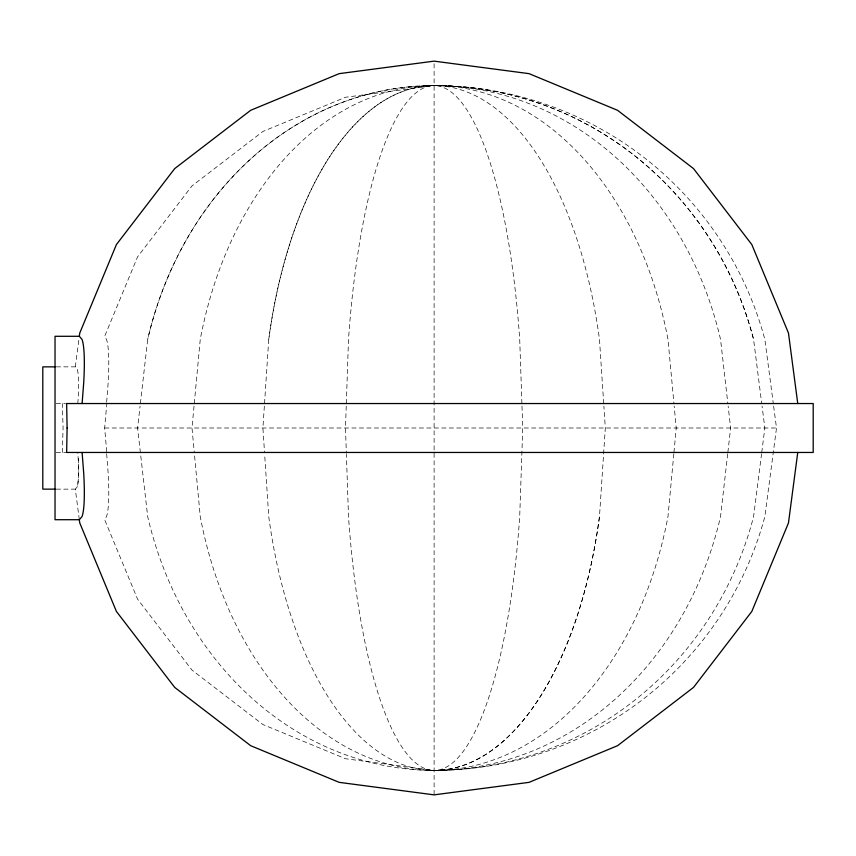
<?xml version="1.0" encoding="UTF-8"?>
<svg xmlns="http://www.w3.org/2000/svg" width="856" height="856" viewBox="0 0 856 856"><rect width="100%" height="100%" fill="white"/><g stroke="black" fill="none" stroke-linecap="round" stroke-linejoin="round"><path stroke-width="0.64" stroke-dasharray="4.28 3.21" d="M346.241 406.119L345.492 428L346.327 452.46M346.327 403.54L348.51 339.383A342.4 88.617 90 0 1 434.11 85.6A342.4 342.4 0 0 1 764.847 339.383L773.3 403.54M62.338 452.46L63.077 428L62.338 403.54M264.354 406.119L262.91 428L264.525 452.46M264.525 403.54L268.752 339.383A342.4 171.2 90 0 1 434.11 85.6A342.4 330.737 -90 0 1 753.58 339.383L761.733 403.54M106.658 453.787L108.209 473.86A90.372 11.695 82.5 0 1 106.497 516.575L104.667 519.71L137.591 599.2L192.001 670.109L262.91 724.529L345.492 758.737L434.11 770.4A342.4 171.2 -90 0 0 599.478 516.617L605.31 428L603.876 406.119M77.778 403.54L78.249 397.43A60.252 7.8 -82.5 0 0 77.115 368.947L75.307 366.86L79.159 337.564M106.658 402.213L108.209 382.14A90.372 11.695 -82.5 0 0 106.497 339.425L104.667 336.29L137.591 256.8L192.001 185.891L262.91 131.471L345.492 97.263L434.11 85.6A342.4 330.737 90 0 1 753.58 339.383M106.722 451.733L104.667 428L106.722 404.267M194.034 406.119L192.001 428L194.28 452.46M194.28 403.54L200.251 339.383A342.4 242.109 -90 0 1 434.11 85.6A342.4 296.529 90 0 1 720.538 339.383L727.857 403.54M673.833 453.766L667.98 516.617A342.4 242.109 -90 0 1 434.11 770.4A342.4 296.529 90 0 1 147.692 516.617L137.591 428L140.084 406.119M673.95 452.46L676.229 428L674.186 406.119M140.373 403.54L147.692 339.383A342.4 296.529 -90 0 1 434.11 85.6A342.4 242.109 90 0 1 667.98 339.383L673.95 403.54M727.707 453.766L720.538 516.617A342.4 296.529 90 0 1 434.11 770.4A342.4 242.109 90 0 1 200.251 516.617L194.398 453.766M727.857 452.46L730.639 428L728.146 406.119M761.572 453.766L753.58 516.617A342.4 330.737 90 0 1 434.11 770.4A342.4 171.2 90 0 1 268.752 516.617L264.611 453.766M761.733 452.46L764.847 428L762.065 406.119M773.631 406.119L776.51 428L764.847 516.617A342.4 342.4 0 0 1 434.11 770.4A342.4 88.617 -90 0 1 348.51 516.617L346.37 453.798M79.33 519.71L75.307 489.14L77.115 487.064C79.587 475.711 78.495 463.952 77.778 452.46M56.293 366.86L75.307 366.86M56.25 403.54L65.57 403.54M104.667 428L776.51 428M56.25 452.46L66.65 452.46M56.293 489.14L75.307 489.14M603.705 403.54L599.478 339.383A342.4 171.2 -90 0 0 434.11 85.6A342.4 296.529 90 0 0 147.692 339.383M521.903 403.54L519.71 339.383A342.4 88.617 90 0 0 434.11 85.6A342.4 171.2 -90 0 0 268.752 339.383M521.989 406.119L522.738 428L519.71 516.617A342.4 88.617 -90 0 1 434.11 770.4A342.4 171.2 90 0 0 599.478 516.617M434.11 63.718L434.11 794.86M78.249 458.57A60.252 7.8 82.5 0 1 77.115 487.053"/><path stroke-width="1.28" d="M82.101 403.54L83.749 382.14A90.372 11.695 -82.5 0 0 82.048 339.425L79.33 336.29L79.758 333.048L116.405 244.57L174.71 168.589L250.69 110.296L339.169 73.648L434.11 61.14L529.062 73.648L617.54 110.296L693.52 168.589L751.825 244.57L788.472 333.048L797.749 403.54M797.749 452.46L788.472 522.952L751.825 611.43L693.52 687.411L617.54 745.704L529.062 782.352L434.11 794.86L339.169 782.352L250.69 745.704L174.71 687.411L116.405 611.43L79.758 522.952L79.33 519.71L82.048 516.585A90.372 11.695 82.5 0 0 83.749 473.86L82.101 452.46M79.33 336.29L55.03 336.29L55.03 519.71L79.33 519.71M55.03 366.86L42.8 366.86L42.8 489.14L55.03 489.14M67.1 428L66.65 452.46L813.2 452.46L813.2 403.54L66.65 403.54L67.1 428"/></g></svg>
